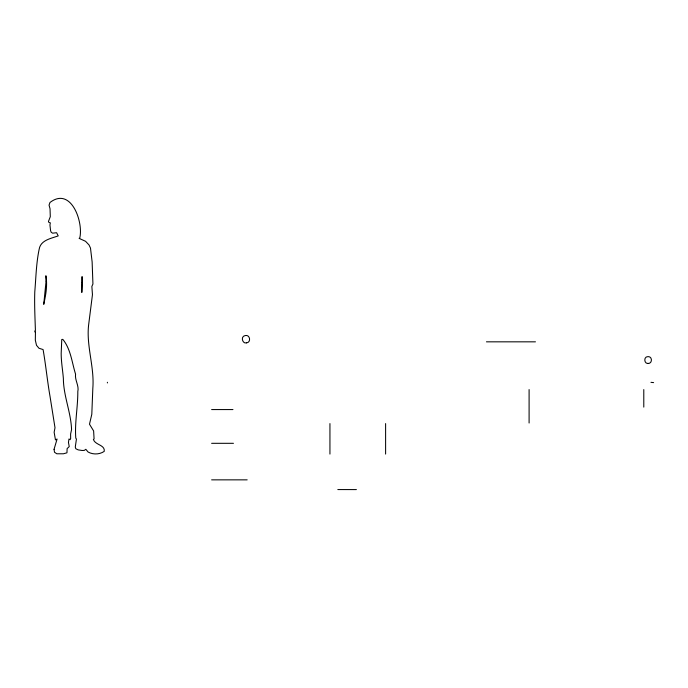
<?xml version="1.0" encoding="UTF-8"?>
<svg xmlns="http://www.w3.org/2000/svg" width="688" height="688" viewBox="0 0 688 688"><rect width="100%" height="100%" fill="white"/><g stroke="black" fill="none" stroke-linecap="round" stroke-linejoin="round"><path stroke-width="1.03" d="M246.51 342.899C251.43 342.392 250.036 334.351 245.238 335.538C240.224 336.286 242.494 343.957 246.33 342.916M486.442 341.833L535.453 341.833M211.62 409.566L232.957 409.566M211.62 443.313L233.447 443.313M211.62 479.854L247.173 479.854M337.817 489.564L356.393 489.589M647.915 363.479C652.456 363.909 652.637 356.393 648.087 356.599C643.418 356.375 644.097 363.711 647.752 363.462M650.96 382.339L653.6 382.623M643.787 389.58L643.787 407.115M529.098 389.58L529.098 423.017M385.607 423.584L385.607 454.08M329.939 423.584L329.939 454.08M107.397 382.279L107.397 382.941M54.051 449.324L54.507 452.248L56.812 453.779L63.391 453.779L66.96 452.816L67.114 448.602L69.239 446.598L68.456 442.461L68.989 438.97L70.081 439.658L70.649 438.634L70.615 433.965L71.569 429.553C70.924 412.121 63.416 395.695 63.373 378.503C62.703 370.135 61.189 361.905 61.18 353.486L61.765 339.476L62.849 339.39C70.778 349.031 71.93 362.559 75.56 374.143C74.691 380.18 79.232 385.676 77.813 391.532C77.899 407.21 74.605 422.673 75.792 438.161L76.437 439.039L75.284 447.08L75.8 448.731L78.191 449.883L82.053 450.477L84.271 450.408L85.837 449.298L88.116 452.033C93.026 454.768 99.562 454.579 104.232 451.38C105.23 444.715 95.073 445.145 93.405 439.408L94.084 438.927L93.62 430.946L89.492 424.212L91.805 414.253L92.828 388.281C94.591 366.635 85.871 345.221 88.761 323.816L92.459 294.67L91.865 286.449L92.932 284.024L92.132 261.922L90.489 248.067L89.019 244.945L85.544 241.29L79.094 238.349L79.748 238.014C83.626 222.465 71.285 186.181 49.975 202.487L49.054 205.136L50.035 208.791L50.293 216.694L48.435 221.553L48.934 222.422L50.353 222.869L49.949 225.002L50.585 230.712L51.222 232.295L52.641 233.18L56.597 232.707L58.205 235.889C51.007 238.555 40.54 240.069 39.139 249.348C36.206 263.358 35.982 277.634 34.787 291.764C34.34 304.646 35.019 317.796 35.415 330.636L34.753 330.962L34.976 332.02L35.449 331.814L35.329 340.19L36.507 345.307L38.984 348.257L43.086 349.556C45.829 365.173 47.317 380.894 50.026 396.408L55.006 427.755L54.137 432.27L55.47 439.899L57.087 439.021L54.051 449.324M82.182 282.381L81.812 292.434L82.078 276.61L82.182 282.381M46.07 281.108L43.748 304.345C45.804 294.989 47.618 285.314 45.89 275.75L46.07 281.108"/></g></svg>
